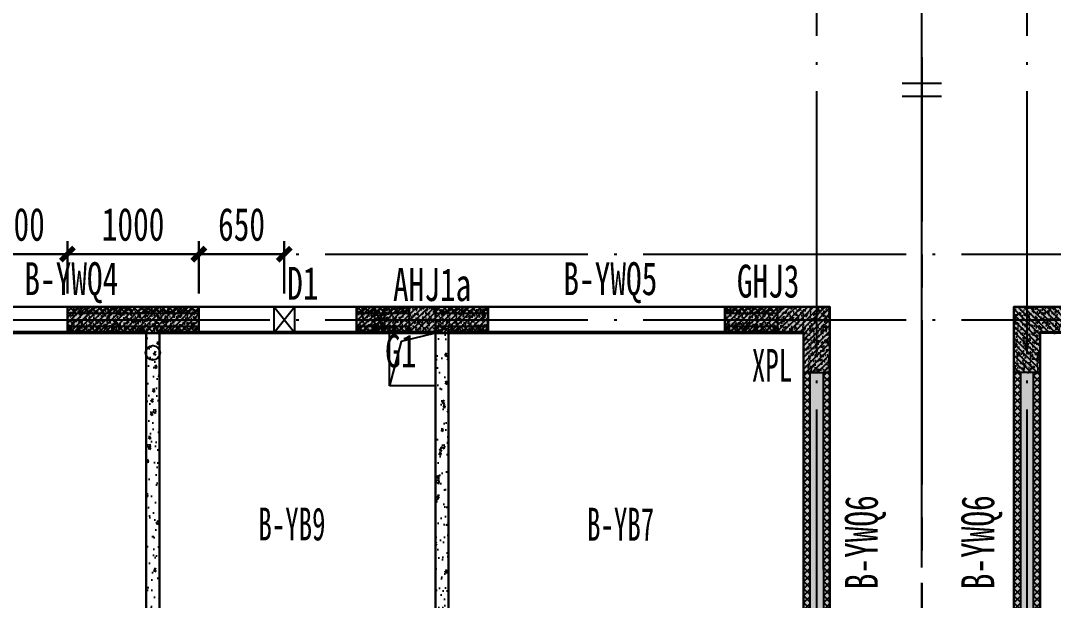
# Model space of a CAD drawing. Extents: x -3200781797 to -8106663, y 494714 to 1244925.
# Drawn here: x -8156656 to -8148801, y 775838 to 780245 of the extents above; entities that cross this region are included whole.
import ezdxf
from ezdxf.enums import TextEntityAlignment as Align
from ezdxf.xclip import XClip

# ---------------------------------------------------------------- set-up
doc = ezdxf.new("R2010")
doc.units = 0
doc.header["$LTSCALE"] = 1000
doc.header["$MEASUREMENT"] = 0
doc.header["$XCLIPFRAME"] = 0
for name, pattern in [('120-墙体$0$CENTER2', [1.125, 0.75, -0.125, 0.125, -0.125]), ('120-墙体$0$CONTINOUS', [0]), ('3#-轴线$0$DOTE', [2.4200000000000004, 2, -0.2, 0.02, -0.2]), ('3#4#5#$0$DASH', [0.35, 0.25, -0.1]), ('4#-标准层$0$CENTER', [2, 1.25, -0.25, 0.25, -0.25]), ('CENTER', [2, 1.25, -0.25, 0.25, -0.25]), ('DASH', [0.35, 0.25, -0.1])]:
    doc.linetypes.add(name, pattern=pattern)
doc.layers.get('Defpoints').update_dxf_attribs({"color": 30, "linetype": 'DASH'})
for name, color, linetype in [('120-墙体$0$DUCT-排烟中心线', 5, '120-墙体$0$CENTER2'), ('120-墙体$0$DUCT-排烟管', 2, 'Continuous'), ('120-墙体$0$DUCT-送风中心线', 5, '120-墙体$0$CENTER2'), ('120-墙体$0$DUCT-送风管', 4, 'Continuous'), ('120-墙体$0$S-SLAB-HOLE', 5, 'Continuous'), ('120-墙体$0$S-WALL', 40, 'Continuous'), ('120-墙体$0$S-WALL-BEAM', 120, 'Continuous'), ('120-墙体$0$S-WALL-COLU', 252, '120-墙体$0$CONTINOUS'), ('120-墙体$0$S-WALL-COLU-HATC', 16, 'Continuous'), ('120-墙体$0$S-WALL-HATC', 253, 'Continuous'), ('120-墙体$0$提结构条件', 7, 'Continuous'), ('120-墙体$0$暖-首层和标准层暖通套管_TZ$0$H-暖洞-剪力墙', 6, 'Continuous'), ('120-墙体$0$暖-首层和标准层暖通套管_TZ$0$H-暖洞-穿梁', 3, 'Continuous'), ('3#-轴线$0$A-ANNO-DOTE', 10, '3#-轴线$0$DOTE'), ('3#4#5#$0$PC-SLAB', 6, '3#4#5#$0$DASH'), ('3#4#5#$0$S-ANNO-TEXT', 7, 'Continuous'), ('3#4#5#$0$S-PC-FQ-NYQ', 4, 'Continuous'), ('3#4#5#$0$S-PC-FQ-WYQ', 4, 'Continuous'), ('3#4#5#$0$S-PC-SLAB', 6, 'Continuous'), ('3#4#5#$0$S-WALL-HATC', 253, 'Continuous'), ('3#4#5#$0$可计入现浇段', 60, 'Continuous'), ('4#-标准层$0$THIN', 7, 'Continuous'), ('DIM', 3, 'Continuous'), ('S-PC-FQ-WYQ', 4, 'Continuous'), ('S-WALL-BEAM-TEXT', 2, 'Continuous'), ('S-WALL-COLU-TEXT', 2, 'Continuous'), ('THIN', 7, 'Continuous')]:
    doc.layers.add(name, color=color, linetype=linetype)
doc.layers.add('设备条件', color=5, linetype='Continuous', lineweight=30)
doc.styles.add('3#4#5#$0$外部参照 1$0$宋体', font='', dxfattribs={"width": 0.8})
doc.styles.add('3#4#5#$0$宋体', font='', dxfattribs={"width": 0.8})
doc.styles.add('TSSD_Dimension', font='', dxfattribs={"width": 0.7})
doc.styles.add('楷体', font='', dxfattribs={"width": 0.6})
doc.styles.add('楷体GB312', font='', dxfattribs={"width": 0.8})
doc.styles.get('3#4#5#$0$外部参照 1$0$宋体').set_extended_font_data('SimSun')
doc.styles.get('3#4#5#$0$宋体').set_extended_font_data('SimSun')
doc.styles.get('TSSD_Dimension').set_extended_font_data('KaiTi_GB2312')
doc.styles.get('楷体').set_extended_font_data('KaiTi_GB2312')
doc.styles.get('楷体GB312').set_extended_font_data('楷体_GB2312')
doc.dimstyles.new('TSSD_100_100$0', dxfattribs={"dimtxt": 250, "dimasz": 100, "dimexe": 100, "dimexo": 0, "dimgap": 100, "dimtad": 1, "dimdec": 0, "dimzin": 0, "dimdsep": 46, "dimtxsty": 'TSSD_Dimension', "dimblk1": 'ARCHTICK', "dimblk2": 'ARCHTICK', "dimsah": 1, "dimcen": 0, "dimclrt": 7, "dimadec": 0, "dimazin": 0, "dimtfac": 1, "dimtdec": 0, "dimtix": 1, "dimtmove": 2, "dimatfit": 3, "dimldrblk": 'ARCHTICK', "dimfxl": 300, "dimfxlon": 1, "dimtvp": 0.7, "dimtolj": 1, "dimtzin": 0, "dimarcsym": 0})

# ---------------------------------------------------------------- blocks, each defined once
blk = doc.blocks.new('an-4')
at = {"layer": 'S-WALL-COLU-TEXT', "style": '楷体GB312', "width": 0.7}
for s, p in [('AHJ1a', (-8456377.775599932, 771441.3819915955)), ('GHJ3', (-8453762.330934612, 771467.8648830738))]:
    blk.add_text(s, height=250, dxfattribs=at).set_placement(p)
blk = doc.blocks.new('XPL-3#-F2')
at = {"layer": 'S-WALL-BEAM-TEXT', "style": '楷体', "width": 0.6}
blk.add_text('XPL', height=250, dxfattribs=at).set_placement((-8201093.684623407, 777499.0737432378, -6.788630474278521e-09))
blk = doc.blocks.new('_ArchTick')
at = {"color": 0, "linetype": 'ByBlock', "const_width": 0.4}
blk.add_lwpolyline([(-0.5, -0.5), (0.5, 0.5)], dxfattribs=at)
blk = doc.blocks.new('*D1258')
at = {"layer": 'Defpoints', "color": 0, "transparency": 16777216}
for p in [(-8379647.146519255, 700612.740579597), (-8379647.146519255, 700112.736404474), (-8378997.146519257, 700112.736404474)]:
    blk.add_point(p, dxfattribs=at)
at = {"layer": 'DIM', "color": 0, "lineweight": -2, "transparency": 16777216}
for p, q in [((-8379647.146519255, 700312.740579597), (-8379647.146519255, 700712.740579597)), ((-8378997.146519257, 700312.740579597), (-8378997.146519257, 700712.740579597)), ((-8378997.146519257, 700612.740579597), (-8379647.146519255, 700612.740579597))]:
    blk.add_line(p, q, dxfattribs=at)
at = {"layer": 'DIM', "color": 0, "lineweight": -2, "transparency": 16777216, "xscale": 100, "yscale": 100, "zscale": 100, "rotation": 180}
blk.add_blockref('_ArchTick', (-8379647.146519255, 700612.740579597), dxfattribs=at)
at = {"layer": 'DIM', "color": 0, "lineweight": -2, "transparency": 16777216, "xscale": 100, "yscale": 100, "zscale": 100}
blk.add_blockref('_ArchTick', (-8378997.146519257, 700612.740579597), dxfattribs=at)
at = {"layer": 'DIM', "color": 7, "transparency": 16777216, "insert": (-8379322.146519256, 700837.740579597), "char_height": 250, "attachment_point": 5, "style": 'TSSD_Dimension'}
blk.add_mtext('\\A1;650', dxfattribs=at)
blk = doc.blocks.new('*D1263')
at = {"layer": 'Defpoints', "color": 0, "transparency": 16777216}
for p in [(-8380647.146519256, 700612.740579597), (-8380647.146519256, 700112.740579597), (-8379647.146519255, 700112.736404474)]:
    blk.add_point(p, dxfattribs=at)
at = {"layer": 'DIM', "color": 0, "lineweight": -2, "transparency": 16777216}
for p, q in [((-8380647.146519256, 700312.740579597), (-8380647.146519256, 700712.740579597)), ((-8379647.146519255, 700312.740579597), (-8379647.146519255, 700712.740579597)), ((-8379647.146519255, 700612.740579597), (-8380647.146519256, 700612.740579597))]:
    blk.add_line(p, q, dxfattribs=at)
at = {"layer": 'DIM', "color": 0, "lineweight": -2, "transparency": 16777216, "xscale": 100, "yscale": 100, "zscale": 100, "rotation": 180}
blk.add_blockref('_ArchTick', (-8380647.146519256, 700612.740579597), dxfattribs=at)
at = {"layer": 'DIM', "color": 0, "lineweight": -2, "transparency": 16777216, "xscale": 100, "yscale": 100, "zscale": 100}
blk.add_blockref('_ArchTick', (-8379647.146519255, 700612.740579597), dxfattribs=at)
at = {"layer": 'DIM', "color": 7, "transparency": 16777216, "insert": (-8380147.146519255, 700837.740579597), "char_height": 250, "attachment_point": 5, "style": 'TSSD_Dimension'}
blk.add_mtext('\\A1;1000', dxfattribs=at)
blk = doc.blocks.new('*D1284')
at = {"layer": 'Defpoints', "color": 0, "transparency": 16777216}
for p in [(-8381347.153475679, 700612.740579597), (-8381347.153475679, 700112.740579597), (-8380647.146519256, 700112.740579597)]:
    blk.add_point(p, dxfattribs=at)
at = {"layer": 'DIM', "color": 0, "lineweight": -2, "transparency": 16777216}
for p, q in [((-8381347.153475679, 700312.740579597), (-8381347.153475679, 700712.740579597)), ((-8380647.146519256, 700312.740579597), (-8380647.146519256, 700712.740579597)), ((-8380647.146519256, 700612.740579597), (-8381347.153475679, 700612.740579597))]:
    blk.add_line(p, q, dxfattribs=at)
at = {"layer": 'DIM', "color": 0, "lineweight": -2, "transparency": 16777216, "xscale": 100, "yscale": 100, "zscale": 100, "rotation": 180}
blk.add_blockref('_ArchTick', (-8381347.153475679, 700612.740579597), dxfattribs=at)
at = {"layer": 'DIM', "color": 0, "lineweight": -2, "transparency": 16777216, "xscale": 100, "yscale": 100, "zscale": 100}
blk.add_blockref('_ArchTick', (-8380647.146519256, 700612.740579597), dxfattribs=at)
at = {"layer": 'DIM', "color": 7, "transparency": 16777216, "insert": (-8380997.149997467, 700837.740579597), "char_height": 250, "attachment_point": 5, "style": 'TSSD_Dimension'}
blk.add_mtext('\\A1;700', dxfattribs=at)
blk = doc.blocks.new('3#4#5#$0$B-YWQ6')
at = {"layer": '3#4#5#$0$S-PC-FQ-WYQ'}
h = blk.add_hatch(dxfattribs=at)
h.set_pattern_fill('ANSI37', color=256, scale=12, angle=90)
h.set_pattern_definition([(135, (-989707.8429496246, 842389.8077511969), (-26.94076836320746, -26.94076836320745), []), (225, (-989707.8429496246, 842389.8077511969), (26.94076836320745, -26.94076836320746), [])])
h.paths.add_polyline_path([(-127905.2501225748, 326688.3582546908), (-127855.2501228041, 326688.3616408699), (-127855.4329784815, 329388.3912538569), (-127905.4329784815, 329388.3912538569)])
h.paths.add_polyline_path([(-127855.2365838158, 326488.4462222033), (-127905.2365835865, 326488.4428360242), (-127905.2298080935, 326388.3965487699), (-127855.2298080935, 326388.3965487699)])
h = blk.add_hatch(dxfattribs=at)
h.set_pattern_fill('ANSI37', color=256, scale=12, angle=90)
h.set_pattern_definition([(135, (-989557.8429524016, 842389.8077512046), (-26.94076836320746, -26.94076836320745), []), (225, (-989557.8429524016, 842389.8077512046), (26.94076836320745, -26.94076836320746), [])])
h.paths.add_polyline_path([(-127755.2298108707, 326388.3965487774), (-127705.2298108707, 326388.3965487774), (-127705.4329812587, 329388.3912538645), (-127755.4329812587, 329388.3912538645)])
h = blk.add_hatch(dxfattribs=at)
h.set_pattern_fill('ANSI37', color=256, scale=12, angle=90)
h.set_pattern_definition([(135, (-989707.6041484298, 838589.8080073441), (-26.94076836320746, -26.94076836320745), []), (225, (-989707.6041484298, 838589.8080073441), (26.94076836320745, -26.94076836320746), [])])
h.paths.add_polyline_path([(-127905.4323774343, 325038.3215355956), (-127855.4323774343, 325038.3215355956), (-127855.1941772867, 325688.391510004), (-127905.1941772867, 325688.391510004)])
h = blk.add_hatch(dxfattribs=at)
h.set_pattern_fill('ANSI37', color=256, scale=12, angle=90)
h.set_pattern_definition([(135, (-989557.6041512068, 838589.8080073516), (-26.94076836320746, -26.94076836320745), []), (225, (-989557.6041512068, 838589.8080073516), (26.94076836320745, -26.94076836320746), [])])
h.paths.add_polyline_path([(-127755.4323802115, 325038.321535603), (-127705.4323802115, 325038.321535603), (-127705.1941800639, 325688.3915100115), (-127755.1941800639, 325688.3915100115)])
for p, q in [((-127906.0000690809, 326688.3582039018), (-127855.2501228041, 326688.3616408699)), ((-127905.2433562314, 326488.4428355655), (-127855.2365838158, 326488.4462222033))]:
    blk.add_line(p, q, dxfattribs=at)
blk.add_lwpolyline([(-127855.2501228041, 326688.3616408699), (-127855.4329784815, 329388.3912538569), (-127905.4329784815, 329388.3912538569), (-127905.2298080935, 326388.3965487699), (-127855.2298080935, 326388.3965487699), (-127855.2365838158, 326488.4462222033)], dxfattribs=at)
for points in [[(-127905.4329787674, 329388.3912538569), (-127705.4329784238, 329388.3912538569), (-127705.2298080358, 326388.3965487774), (-127905.2298083794, 326388.3965487774)], [(-127755.2298108707, 326388.3965487774), (-127705.2298108707, 326388.3965487774), (-127705.4329812587, 329388.3912538645), (-127755.4329812587, 329388.3912538645)], [(-127905.4327508085, 326388.396631066), (-127705.1947088777, 326388.396631066), (-127705.1947088777, 325688.3965545463), (-127905.4327508085, 325688.3965545463)], [(-127905.4323774343, 325038.3215355956), (-127855.4323774343, 325038.3215355956), (-127855.1941772867, 325688.391510004), (-127905.1941772867, 325688.391510004)], [(-127905.1941775726, 325688.391510004), (-127705.194177229, 325688.391510004), (-127705.4323773766, 325038.321535603), (-127905.4323777203, 325038.321535603)], [(-127755.4323802115, 325038.321535603), (-127705.4323802115, 325038.321535603), (-127705.1941800639, 325688.3915100115), (-127755.1941800639, 325688.3915100115)]]:
    blk.add_lwpolyline(points, close=True, dxfattribs=at)
blk = doc.blocks.new('3#4#5#$0$B-YWQ4')
at = {"layer": '3#4#5#$0$S-PC-FQ-WYQ'}
h = blk.add_hatch(dxfattribs=at)
h.set_pattern_fill('ANSI37', color=256, scale=12, angle=180)
h.set_pattern_definition([(225, (-649357.1647649896, -531964.0176367247), (26.94076836320745, -26.94076836320746), []), (315, (-649357.1647649896, -531964.0176367247), (26.94076836320746, 26.94076836320745), [])])
h.paths.add_polyline_path([(-135005.7535022022, 329838.3923358618), (-135005.7535022022, 329888.3923358618), (-135605.8114983481, 329888.3923344182), (-135605.8114983481, 329838.3923344182)])
h = blk.add_hatch(dxfattribs=at)
h.set_pattern_fill('ANSI37', color=256, scale=12, angle=180)
h.set_pattern_definition([(225, (-646857.1719511063, -531964.0159764017), (26.94076836320745, -26.94076836320746), []), (315, (-646857.1719511063, -531964.0159764017), (26.94076836320746, 26.94076836320745), [])])
h.paths.add_polyline_path([(-132505.7606883189, 329838.3939961847), (-132505.7606883189, 329888.3939961847), (-133505.7533912854, 329888.3939947409), (-133505.7533912854, 329838.3939947409)])
h = blk.add_hatch(dxfattribs=at)
h.set_pattern_fill('ANSI37', color=256, scale=12, angle=180)
h.set_pattern_definition([(225, (-644507.2744158087, -531964.0158401527), (26.94076836320745, -26.94076836320746), []), (315, (-644507.2744158087, -531964.0158401527), (26.94076836320746, 26.94076836320745), [])])
h.paths.add_polyline_path([(-130905.85359322, 329838.3940913012), (-130905.85359322, 329888.3940913012), (-131305.7606210243, 329888.39413099), (-131305.7606210243, 329838.39413099)])
h = blk.add_hatch(dxfattribs=at)
h.set_pattern_fill('ANSI37', color=256, scale=12, angle=180)
h.set_pattern_definition([(225, (-649357.1647649822, -532114.0176339478), (26.94076836320745, -26.94076836320746), []), (315, (-649357.1647649822, -532114.0176339478), (26.94076836320746, 26.94076836320745), [])])
h.paths.add_polyline_path([(-135005.7535021948, 329688.392338639), (-135005.7535021948, 329738.392338639), (-135605.8114983407, 329738.3923371954), (-135605.8114983407, 329688.3923371954)])
h = blk.add_hatch(dxfattribs=at)
h.set_pattern_fill('ANSI37', color=256, scale=12, angle=180)
h.set_pattern_definition([(225, (-646857.1719510988, -532114.0159736248), (26.94076836320745, -26.94076836320746), []), (315, (-646857.1719510988, -532114.0159736248), (26.94076836320746, 26.94076836320745), [])])
h.paths.add_polyline_path([(-132505.7606883114, 329688.393998962), (-132505.7606883114, 329738.393998962), (-133505.753391278, 329738.3939975181), (-133505.753391278, 329688.3939975181)])
h = blk.add_hatch(dxfattribs=at)
h.set_pattern_fill('ANSI37', color=256, scale=12, angle=180)
h.set_pattern_definition([(225, (-644507.2744158013, -532114.0158373758), (26.94076836320745, -26.94076836320746), []), (315, (-644507.2744158013, -532114.0158373758), (26.94076836320746, 26.94076836320745), [])])
h.paths.add_polyline_path([(-130905.8535932126, 329688.3940940784), (-130905.8535932126, 329738.3940940784), (-131305.7606210168, 329738.3941337672), (-131305.7606210168, 329688.3941337672)])
for points in [[(-135005.7535022022, 329838.3923358618), (-135005.7535022022, 329888.3923358618), (-135605.8114983481, 329888.3923344182), (-135605.8114983481, 329838.3923344182)], [(-135605.8114983407, 329688.3923369095), (-135605.8114983407, 329888.3923372531), (-135005.7535022022, 329888.3923386968), (-135005.7535022022, 329688.3923383531)], [(-135005.7535022022, 329888.3939642662), (-133505.7535643657, 329888.3939642662), (-133505.7535643657, 329688.3907127837), (-135005.7535022022, 329688.3907127837)], [(-132505.7606883189, 329838.3939961847), (-132505.7606883189, 329888.3939961847), (-133505.7533912854, 329888.3939947409), (-133505.7533912854, 329838.3939947409)], [(-133505.753391278, 329688.3939972322), (-133505.753391278, 329888.3939975759), (-132505.7606883189, 329888.3939990197), (-132505.7606883189, 329688.393998676)], [(-132505.7606210168, 329888.3913345101), (-131305.7607940738, 329888.393963755), (-131305.7607940738, 329688.3939516462), (-132505.7606210168, 329688.3913224013)], [(-130905.85359322, 329838.3940913012), (-130905.85359322, 329888.3940913012), (-131305.7606210243, 329888.39413099), (-131305.7606210243, 329838.39413099)], [(-131305.7606210168, 329688.3941334813), (-131305.7606210168, 329888.3941338249), (-130905.85359322, 329888.3940941361), (-130905.85359322, 329688.3940937925)], [(-135005.7535021948, 329688.392338639), (-135005.7535021948, 329738.392338639), (-135605.8114983407, 329738.3923371954), (-135605.8114983407, 329688.3923371954)], [(-132505.7606883114, 329688.393998962), (-132505.7606883114, 329738.393998962), (-133505.753391278, 329738.3939975181), (-133505.753391278, 329688.3939975181)], [(-130905.8535932126, 329688.3940940784), (-130905.8535932126, 329738.3940940784), (-131305.7606210168, 329738.3941337672), (-131305.7606210168, 329688.3941337672)]]:
    blk.add_lwpolyline(points, close=True, dxfattribs=at)
blk = doc.blocks.new('3#4#5#$0$B-YWQ5')
at = {"layer": '3#4#5#$0$S-PC-FQ-WYQ'}
h = blk.add_hatch(dxfattribs=at)
h.set_pattern_fill('ANSI37', color=256, scale=12, angle=180)
h.set_pattern_definition([(225, (-643907.2629399924, -531964.0158401539), (26.94076836320745, -26.94076836320746), []), (315, (-643907.2629399924, -531964.0158401539), (26.94076836320746, 26.94076836320745), [])])
h.paths.add_polyline_path([(-130305.8471740074, 329838.3940912999), (-130305.8471740074, 329888.3940912999), (-130705.8464426524, 329888.3941309887), (-130705.8464426524, 329838.3941309887)])
h = blk.add_hatch(dxfattribs=at)
h.set_pattern_fill('ANSI37', color=256, scale=12, angle=180)
h.set_pattern_definition([(225, (-641707.1720622028, -531964.0183892853), (26.94076836320745, -26.94076836320746), []), (315, (-641707.1720622028, -531964.0183892853), (26.94076836320746, 26.94076836320745), [])])
h.paths.add_polyline_path([(-128105.7512396141, 329838.3915421685), (-128105.7512396141, 329888.3915421685), (-128505.7555648629, 329888.3915818573), (-128505.7555648629, 329838.3915818573)])
h = blk.add_hatch(dxfattribs=at)
h.set_pattern_fill('ANSI37', color=256, scale=12, angle=180)
h.set_pattern_definition([(225, (-643907.2629399849, -532114.0158373772), (26.94076836320745, -26.94076836320746), []), (315, (-643907.2629399849, -532114.0158373772), (26.94076836320746, 26.94076836320745), [])])
h.paths.add_polyline_path([(-130305.847174, 329688.3940940771), (-130305.847174, 329738.3940940771), (-130705.846442645, 329738.3941337659), (-130705.846442645, 329688.3941337659)])
h = blk.add_hatch(dxfattribs=at)
h.set_pattern_fill('ANSI37', color=256, scale=12, angle=180)
h.set_pattern_definition([(225, (-641707.1720621954, -532114.0183865086), (26.94076836320745, -26.94076836320746), []), (315, (-641707.1720621954, -532114.0183865086), (26.94076836320746, 26.94076836320745), [])])
h.paths.add_polyline_path([(-128105.7512396066, 329688.3915449457), (-128105.7512396066, 329738.3915449457), (-128505.7555648554, 329738.3915846345), (-128505.7555648554, 329688.3915846345)])
for points in [[(-130305.8471740074, 329838.3940912999), (-130305.8471740074, 329888.3940912999), (-130705.8464426524, 329888.3941309887), (-130705.8464426524, 329838.3941309887)], [(-130705.846442645, 329688.39413348), (-130705.846442645, 329888.3941338236), (-130305.8471740074, 329888.3940941349), (-130305.8471740074, 329688.3940937912)], [(-130305.7606210168, 329888.394011256), (-128505.7556326548, 329888.394011256), (-128505.7556326548, 329688.3915059621), (-130305.7606210168, 329688.3915059621)], [(-128105.7512396141, 329838.3915421685), (-128105.7512396141, 329888.3915421685), (-128505.7555648629, 329888.3915818573), (-128505.7555648629, 329838.3915818573)], [(-128505.7555648554, 329688.3915843486), (-128505.7555648554, 329888.3915846922), (-128105.7512396141, 329888.3915450035), (-128105.7512396141, 329688.3915446598)], [(-130305.847174, 329688.3940940771), (-130305.847174, 329738.3940940771), (-130705.846442645, 329738.3941337659), (-130705.846442645, 329688.3941337659)], [(-128105.7512396066, 329688.3915449457), (-128105.7512396066, 329738.3915449457), (-128505.7555648554, 329738.3915846345), (-128505.7555648554, 329688.3915846345)]]:
    blk.add_lwpolyline(points, close=True, dxfattribs=at)
blk = doc.blocks.new('3#4#5#$0$A$C53EF3948')
at = {"layer": '3#4#5#$0$可计入现浇段'}
blk.add_lwpolyline([(17300.15355863702, 0.01291982852853835), (17300.15355912596, 0.01291185733862221), (17300.15355912596, 0.01194122270680964), (17100.15355912829, 0.01194122270680964), (17100.15355912503, 0.01282137655653059), (17100.15355912503, 0.01282137655653059), (17100.15350589948, -199.9872850754764), (17300.15355863655, -199.9870961427223), (17300.15355863702, 0.01291982852853835)], dxfattribs=at)
at = {"layer": '3#4#5#$0$S-PC-FQ-WYQ'}
for name, p in [('3#4#5#$0$B-YWQ4', (148006.0000690809, -329888.3812170064)), ('3#4#5#$0$B-YWQ5', (148006.0000690809, -329888.3812170064)), ('3#4#5#$0$B-YWQ6', (148005.4568359147, -329888.5341169708))]:
    blk.add_blockref(name, p, dxfattribs=at)
at = {"layer": '3#4#5#$0$S-PC-FQ-WYQ', "xscale": -1}
blk.add_blockref('3#4#5#$0$B-YWQ6', (-106005.9361222222, -329888.5341169708), dxfattribs=at)
at = {"layer": '3#4#5#$0$S-PC-FQ-NYQ', "style": '3#4#5#$0$宋体', "width": 0.7}
for s, p in [('B-YWQ4', (14173.06938767084, 213.577428366174)), ('B-YWQ5', (18273.07188185188, 213.576937323669))]:
    blk.add_text(s, height=250, dxfattribs=at).set_placement(p, align=Align.MIDDLE_LEFT)
for p in [(20539.47349658495, -2147.903361034812), (21424.85168638133, -2147.903361034812)]:
    blk.add_text('B-YWQ6', height=250, rotation=90, dxfattribs=at).set_placement(p, align=Align.MIDDLE_LEFT)
blk = doc.blocks.new('3#4#5#$0$ban3')
at = {"layer": '3#4#5#$0$S-WALL-HATC', "ltscale": 100}
h = blk.add_hatch(dxfattribs=at)
h.set_pattern_fill('AR-CONC', color=256, scale=25, angle=-270.0000000000001, style=0)
h.set_pattern_definition([(139.9999999999999, (0, 0), (15.6880337456489, 179.3150456501884), [18.75, -206.25]), (84.99999999999994, (0, 0), (-188.048033425003, -34.68783340324987), [15, -165]), (190.4513999999999, (1.307335000019521, 14.94292000000132), (-172.3598855152383, 144.6273454285055), [15.9350475, -175.2855279999999]), (136.1841999999999, (-50, 0), (41.37975358225471, 266.8102621564111), [28.125, -309.375]), (186.6356, (-46.55167324998183, 22.23418625001796), (-243.5294677251103, 233.665676387176), [23.902572, -262.92825]), (81.18419999999995, (-50, 0), (-243.529650231331, 233.665486283407), [22.5, -247.5]), (111, (-37.5, 25), (100.6547226663348, 149.2267630296154), [18.75, -206.25]), (55.99999999999998, (-37.5, 25), (-181.2875112617132, 60.82883298039556), [15, -165]), (161.4514, (-29.11209850001615, 37.4355582499993), (-80.63262417748795, 210.0556571453725), [15.9350475, -175.285528]), (127.5, (0, 0), (-83.22346345782788, 3.039963829322726), [0, -162.9999999999999, 0, -167.4999999999999, 0, -165.6249999999999]), (97.49999999999993, (0, 0), (-98.60292797059002, 65.76738436053722), [0, -95.5, 0, -159.25, 0, -63.125]), (57.49999999999993, (0, -55.75), (5.638717933595033, 133.4556090431022), [0, -62.5, 0, -195, 0, -258.75]), (47.49999999999995, (0, -80.75), (-25.02624558307933, 145.7965423355966), [0, -81.25, 0, -129.5, 0, -183.75])])
h.paths.add_polyline_path([(-216732.0009944952, 412974.9999670067), (-216832.0009944952, 412974.9999670067), (-216832.0009944952, 409974.9999670067), (-216732.0009944952, 409974.9999670067)])
h.paths.add_polyline_path([(-214532.000995802, 412974.9999670067), (-214632.000995802, 412974.9999670067), (-214632.000995802, 409974.9999670067), (-214532.000995802, 409974.9999670067)])
at = {"layer": '3#4#5#$0$S-PC-SLAB'}
for points in [[(-216832.0009944952, 409964.9999670067), (-216832.0009944952, 412984.9999670067), (-219532.0009944952, 412984.9999670067), (-219532.0009944952, 409964.9999670067)], [(-214632.000995802, 409964.9999670067), (-214632.000995802, 412984.9999670067), (-216732.0009944952, 412984.9999670067), (-216732.0009944952, 409964.9999670067)], [(-211832.000995802, 409964.9999670067), (-211832.000995802, 412984.9999670067), (-214532.000995802, 412984.9999670067), (-214532.000995802, 409964.9999670067)]]:
    blk.add_lwpolyline(points, close=True, dxfattribs=at)
at = {"layer": '3#4#5#$0$S-WALL-HATC', "ltscale": 100}
for points in [[(-216732.0009944952, 409974.9999670067), (-216732.0009944952, 412974.9999670067), (-216832.0009944952, 412974.9999670067), (-216832.0009944952, 409974.9999670067)], [(-214532.000995802, 409974.9999670067), (-214532.000995802, 412974.9999670067), (-214632.000995802, 412974.9999670067), (-214632.000995802, 409974.9999670067)]]:
    blk.add_lwpolyline(points, close=True, dxfattribs=at)
blk = doc.blocks.new('3#4#5#$0$5#')
at = {"layer": '3#4#5#$0$S-ANNO-TEXT'}
blk.add_blockref('3#4#5#$0$ban3', (378828.7940562447, -247400.000215945), dxfattribs=at)
at = {"layer": '3#4#5#$0$S-ANNO-TEXT', "xscale": -1}
blk.add_blockref('3#4#5#$0$ban3', (-43034.90157780028, -247400.4721099574), dxfattribs=at)
at = {"layer": '3#4#5#$0$PC-SLAB', "linetype": 'ByBlock', "style": '3#4#5#$0$外部参照 1$0$宋体', "width": 0.6}
for s, p in [('B-YB9', (163105.0685077154, 164121.7530527497)), ('B-YB7', (165605.0685491044, 164121.7530527497))]:
    blk.add_text(s, height=250, dxfattribs=at).set_placement(p, align=Align.MIDDLE)
blk = doc.blocks.new('120-墙体$0$retert')
at = {"layer": '120-墙体$0$暖-首层和标准层暖通套管_TZ$0$H-暖洞-剪力墙'}
for p, q in [((55012.64504557895, 61028.66467393409), (54812.65341164428, 61187.66467393409)), ((54812.65341164428, 61028.66467393409), (55012.64504557895, 61187.66467393409))]:
    blk.add_line(p, q, dxfattribs=at)
blk.add_lwpolyline([(55012.64504557895, 61028.66467393409), (55012.64504557895, 61187.66467393409), (54812.65341164428, 61187.66467393409), (54812.65341164428, 61028.66467393409)], close=True, dxfattribs=at)
blk = doc.blocks.new('120-墙体$0$ewrewr')
at = {"layer": '120-墙体$0$暖-首层和标准层暖通套管_TZ$0$H-暖洞-穿梁', "color": 2}
for p, q in [((54897.97373564044, 62306.12384276799), (54817.97373564044, 62106.1238428404)), ((54897.97373564044, 62106.1238428404), (54817.97373564044, 62306.12384276799))]:
    blk.add_line(p, q, dxfattribs=at)
blk.add_lwpolyline([(54897.97373564044, 62306.12384276799), (54817.97373564044, 62306.12384276799), (54817.97373564044, 62106.1238428404), (54897.97373564044, 62106.1238428404)], close=True, dxfattribs=at)
blk = doc.blocks.new('120-墙体$0$tretyyt')
at = {"layer": '120-墙体$0$暖-首层和标准层暖通套管_TZ$0$H-暖洞-穿梁', "color": 5}
for p, q in [((52497.95184686818, 59304.6456090584), (52297.95184694059, 59384.6456090584)), ((52297.95184694059, 59304.6456090584), (52497.95184686818, 59384.6456090584))]:
    blk.add_line(p, q, dxfattribs=at)
blk.add_lwpolyline([(52497.95184686818, 59304.6456090584), (52497.95184686818, 59384.6456090584), (52297.95184694059, 59384.6456090584), (52297.95184694059, 59304.6456090584)], close=True, dxfattribs=at)
blk = doc.blocks.new('120-墙体$0$rtret')
at = {"layer": '120-墙体$0$暖-首层和标准层暖通套管_TZ$0$H-暖洞-穿梁', "color": 3}
for p, q in [((53777.45084473341, 61921.49800726742), (53618.45084473352, 61721.49800733983)), ((53777.45084473341, 61721.49800733983), (53618.45084473352, 61921.49800726742))]:
    blk.add_line(p, q, dxfattribs=at)
blk.add_lwpolyline([(53777.45084473341, 61921.49800726742), (53618.45084473352, 61921.49800726742), (53618.45084473352, 61721.49800733983), (53777.45084473341, 61721.49800733983)], close=True, dxfattribs=at)
blk = doc.blocks.new('120-墙体$0$A$Ca94620f4')
at = {"layer": '120-墙体$0$DUCT-排烟中心线'}
for p, q in [((-6299.829196583538, -2950.68961579488), (-6299.829196583552, -3249.311543054311)), ((-4600.000150017615, -2950.689384998579), (-4600.000150017615, -3249.311312258011)), ((-4400.000300035201, -2950.689154202279), (-4400.00030003523, -3249.31108146171)), ((-547.6834203733888, -2950.689154202279), (-547.6834203733742, -3249.31108146171)), ((-2257.938552053805, -4100.000693814996), (-2556.560479313237, -4100.000693814989)), ((-2257.938321257505, -4300.000543797403), (-2556.560248516937, -4300.000543797396))]:
    blk.add_line(p, q, dxfattribs=at)
at = {"layer": '120-墙体$0$DUCT-排烟管'}
for p, q in [((-6332.329196583538, -2950.68961579488), (-6332.329196583552, -3249.311543054311)), ((-6267.329196583538, -2950.68961579488), (-6332.329196583538, -2950.68961579488)), ((-6267.329196583552, -3249.311543054311), (-6267.329196583538, -2950.68961579488)), ((-4632.500150017615, -2950.689384998579), (-4632.500150017615, -3249.311312258011)), ((-4567.500150017615, -2950.689384998579), (-4632.500150017615, -2950.689384998579)), ((-4567.500150017615, -3249.311312258011), (-4567.500150017615, -2950.689384998579)), ((-4432.500300035201, -2950.689154202279), (-4432.50030003523, -3249.31108146171)), ((-4367.500300035201, -2950.689154202279), (-4432.500300035201, -2950.689154202279)), ((-4367.50030003523, -3249.31108146171), (-4367.500300035201, -2950.689154202279)), ((-580.1834203733888, -2950.689154202279), (-580.1834203733742, -3249.31108146171)), ((-515.1834203733888, -2950.689154202279), (-580.1834203733888, -2950.689154202279)), ((-515.1834203733742, -3249.31108146171), (-515.1834203733888, -2950.689154202279)), ((-6332.329196583552, -3249.311543054311), (-6267.329196583552, -3249.311543054311)), ((-4632.500150017615, -3249.311312258011), (-4567.500150017615, -3249.311312258011)), ((-4432.50030003523, -3249.31108146171), (-4367.50030003523, -3249.31108146171)), ((-580.1834203733742, -3249.31108146171), (-515.1834203733742, -3249.31108146171)), ((-2257.938552053805, -4067.500693814996), (-2556.560479313237, -4067.500693814989)), ((-2556.560479313237, -4067.500693814989), (-2556.560479313237, -4132.500693814989)), ((-2257.938552053805, -4132.500693814996), (-2257.938552053805, -4067.500693814996)), ((-2556.560479313237, -4132.500693814989), (-2257.938552053805, -4132.500693814996)), ((-2257.938321257505, -4267.500543797403), (-2556.560248516937, -4267.500543797396)), ((-2556.560248516937, -4267.500543797396), (-2556.560248516937, -4332.500543797396)), ((-2257.938321257505, -4332.500543797403), (-2257.938321257505, -4267.500543797403)), ((-2556.560248516937, -4332.500543797396), (-2257.938321257505, -4332.500543797403))]:
    blk.add_line(p, q, dxfattribs=at)
at = {"layer": '120-墙体$0$DUCT-送风中心线'}
for p, q in [((-6549.829196583538, -2963.748486237739), (-6549.829196583538, -3230.976503901729)), ((-947.6834203733888, -2963.74848623795), (-947.6834203733888, -3230.97650390194)), ((-747.6834203733888, -2963.74848623795), (-747.6834203733888, -3230.97650390194))]:
    blk.add_line(p, q, dxfattribs=at)
at = {"layer": '120-墙体$0$DUCT-送风管'}
for p, q in [((-6589.829196583538, -2963.748486237739), (-6589.829196583538, -3230.976503901729)), ((-6509.829196583538, -2963.748486237739), (-6589.829196583538, -2963.748486237739)), ((-6509.829196583538, -3230.976503901729), (-6509.829196583538, -2963.748486237739)), ((-787.6834203733888, -2963.74848623795), (-787.6834203733888, -3230.97650390194)), ((-707.6834203733888, -2963.74848623795), (-787.6834203733888, -2963.74848623795)), ((-707.6834203733888, -3230.97650390194), (-707.6834203733888, -2963.74848623795)), ((-6589.829196583538, -3230.976503901729), (-6509.829196583538, -3230.976503901729)), ((-787.6834203733888, -3230.97650390194), (-707.6834203733888, -3230.97650390194))]:
    blk.add_line(p, q, dxfattribs=at)
at = {"layer": '120-墙体$0$提结构条件', "color": 3}
for p, q in [((-987.6834203733888, -3230.97650390194), (-987.6834203733888, -2963.74848623795)), ((-987.6834203733888, -2963.74848623795), (-907.6834203733888, -2963.74848623795)), ((-907.6834203733888, -2963.74848623795), (-907.6834203733888, -3230.97650390194)), ((-907.6834203733888, -3230.97650390194), (-987.6834203733888, -3230.97650390194))]:
    blk.add_line(p, q, dxfattribs=at)
at = {"layer": '120-墙体$0$暖-首层和标准层暖通套管_TZ$0$H-暖洞-穿梁', "color": 6}
for p, q in [((-3823.780598112178, -3000.0003486645), (-3473.780598112178, -3200.00034859209)), ((-3823.780598112178, -3200.00034859209), (-3473.780598112178, -3000.0003486645))]:
    blk.add_line(p, q, dxfattribs=at)
blk.add_lwpolyline([(-3823.780598112178, -3000.0003486645), (-3473.780598112178, -3000.0003486645), (-3473.780598112178, -3200.00034859209), (-3823.780598112178, -3200.00034859209)], close=True, dxfattribs=at)
at = {"layer": '120-墙体$0$提结构条件', "rotation": 90}
for name, p in [('120-墙体$0$tretyyt', (51869.64560905844, -52297.95078706497)), ('120-墙体$0$retert', (57308.16467393417, -54812.6534037345))]:
    blk.add_blockref(name, p, dxfattribs=at)
at = {"layer": '120-墙体$0$提结构条件', "xscale": -1}
blk.add_blockref('120-墙体$0$rtret', (47547.95084473345, -61721.5067575188), dxfattribs=at)
at = {"layer": '120-墙体$0$提结构条件'}
blk.add_blockref('120-墙体$0$ewrewr', (-57933.00008165452, -62106.12384276799), dxfattribs=at)
blk = doc.blocks.new('120-墙体$0$A$C8f34f6bc')
at = {"layer": '120-墙体$0$S-SLAB-HOLE'}
for p, q in [((-3150, -400), (-3150, 0)), ((-2799.999627587881, -399.9999999999994), (-2799.999627587881, 5.684341886080801e-13)), ((-2799.999627587881, -399.9999999999994), (-3150, -400))]:
    blk.add_line(p, q, dxfattribs=at)
for points in [[(-2800, 0), (-3061.604401697608, -64.26967435973347), (-3150, -400)], [(0, -5000), (-248.2317736557453, -4896.88676487864), (-350.0000000000002, -4650)]]:
    blk.add_lwpolyline(points, dxfattribs=at)
blk.add_lwpolyline([(-350.0000000000002, -5000), (-350.0000000000002, -4650), (-7.105427357601002e-14, -4650), (0, -5000)], close=True, dxfattribs=at)
for centre, radius in [((-4949.999999971129, -149.9999999994761), 55), ((-230, -4580), 50)]:
    blk.add_circle(centre, radius, dxfattribs=at)
blk = doc.blocks.new('120-墙体')
at = {"layer": '120-墙体$0$S-WALL-COLU-HATC'}
h = blk.add_hatch(dxfattribs=at)
h.set_pattern_fill('AR-CONC', color=256, scale=10)
h.set_pattern_definition([(49.99999999999999, (-3104.749716112681, -241007.8141536725), (71.72601826007535, -6.275213498259511), [7.5, -82.5]), (355, (-3104.749716112681, -241007.8141536725), (-13.8751333613, 75.21921337000119), [6, -66]), (100.4514, (-3098.772548112669, -241008.3370876726), (57.85093817140216, 68.94395420609536), [6.374018999999977, -70.11421119999962]), (46.18420000000002, (-3104.749716112681, -240987.8141536725), (106.7241048625644, -16.55190143290181), [11.24999999999991, -123.7499999999993]), (96.6356, (-3095.856041612686, -240989.1934843725), (93.46627055487033, 97.41178709004417), [9.561028799999999, -105.1713]), (351.1842, (-3104.749716112681, -240987.8141536725), (93.46619451336272, 97.41186009253246), [9, -99]), (21, (-3094.749716112681, -240992.8141536725), (59.69070521184616, -40.26188906653388), [7.5, -82.5]), (326.0000000000001, (-3094.749716112681, -240992.8141536725), (24.33153319215817, 72.5150045046853), [6, -66]), (71.4514, (-3089.775492812681, -240996.1693142726), (84.02226285814899, 32.25304967099524), [6.374019000000001, -70.1142112]), (37.50000000000001, (-3104.749716112681, -241007.8141536725), (1.215985531729067, 33.28938538313115), [0, -65.19999999999999, 0, -67, 0, -66.25]), (7.499999999999999, (-3104.749716112681, -241007.8141536725), (26.30695374421486, 39.44117118823603), [0, -38.2, 0, -63.7, 0, -25.25]), (327.5, (-3127.04971611267, -241007.8141536725), (53.3822436172409, -2.255487173437976), [0, -25, 0, -78, 0, -103.5]), (317.5, (-3137.04971611267, -241007.8141536725), (58.31861693423862, 10.01049823323177), [0, -32.5, 0, -51.8, 0, -73.5])])
h.paths.add_polyline_path([(-5700.000000000015, -99.9989006270198), (-5700, 100.0010993729811), (-4700, 99.99999999999955), (-4700.000000000007, -100)])
h = blk.add_hatch(dxfattribs=at)
h.set_pattern_fill('ANSI31', color=256, scale=250, style=0)
h.set_pattern_definition([(45, (-3104.749716112681, -241007.8141536725), (-22.09708691207961, 22.09708691207961), [])])
h.paths.add_polyline_path([(-5700, 100.0010993729811), (-5700.000000000015, -99.9989006270198), (-4700.000000000007, -100), (-4700, 99.99999999999955)])
h = blk.add_hatch(dxfattribs=at)
h.set_pattern_fill('AR-CONC', color=256, scale=10)
h.set_pattern_definition([(49.99999999999999, (6590.728255052818, -241007.8152530455), (71.72601826007535, -6.275213498259511), [7.5, -82.5]), (355, (6590.728255052818, -241007.8152530455), (-13.8751333613, 75.21921337000119), [6, -66]), (100.4514, (6596.70542305283, -241008.3381870455), (57.85093817140216, 68.94395420609536), [6.374018999999978, -70.11421119999964]), (46.18420000000002, (6590.728255052818, -240987.8152530455), (106.7241048625644, -16.55190143290181), [11.24999999999991, -123.7499999999993]), (96.6356, (6599.621929552814, -240989.1945837455), (93.46627055487033, 97.41178709004417), [9.561028799999999, -105.1713]), (351.1842, (6590.728255052818, -240987.8152530455), (93.46619451336272, 97.41186009253246), [9, -99]), (21, (6600.728255052818, -240992.8152530455), (59.69070521184616, -40.26188906653388), [7.5, -82.5]), (326.0000000000001, (6600.728255052818, -240992.8152530455), (24.33153319215817, 72.5150045046853), [6, -66]), (71.4514, (6605.702478352818, -240996.1704136455), (84.02226285814899, 32.25304967099524), [6.374019000000001, -70.1142112]), (37.50000000000001, (6590.728255052818, -241007.8152530455), (1.215985531729067, 33.28938538313115), [0, -65.19999999999999, 0, -67, 0, -66.25]), (7.499999999999999, (6590.728255052818, -241007.8152530455), (26.30695374421486, 39.44117118823603), [0, -38.2, 0, -63.7, 0, -25.25]), (327.5, (6568.42825505283, -241007.8152530455), (53.3822436172409, -2.255487173437976), [0, -25, 0, -78, 0, -103.5]), (317.5, (6558.42825505283, -241007.8152530455), (58.31861693423862, 10.01049823323177), [0, -32.5, 0, -51.8, 0, -73.5])])
h.paths.add_polyline_path([(-2500.000000000015, -100.0000000000009), (-2500.000000000015, 100), (-3500, 99.99890062701843), (-3500, -100.001099372982)])
h = blk.add_hatch(dxfattribs=at)
h.set_pattern_fill('ANSI31', color=256, scale=250, style=0)
h.set_pattern_definition([(45, (6590.728255052818, -241007.8152530455), (-22.09708691207961, 22.09708691207961), [])])
h.paths.add_polyline_path([(-2500.000000000015, -100.0000000000009), (-2500.000000000015, 100), (-3500, 99.99890062701843), (-3500, -100.001099372982)])
h = blk.add_hatch(dxfattribs=at)
h.set_pattern_fill('AR-CONC', color=256, scale=10)
h.set_pattern_definition([(49.99999999999999, (-6158.424993832654, -240595.612466133), (71.72601826007535, -6.275213498259511), [7.5, -82.5]), (355, (-6158.424993832654, -240595.612466133), (-13.8751333613, 75.21921337000119), [6, -66]), (100.4514, (-6152.447825832642, -240596.135400133), (57.85093817140216, 68.94395420609536), [6.374018999999979, -70.11421119999966]), (46.18420000000002, (-6158.424993832654, -240575.612466133), (106.7241048625644, -16.55190143290181), [11.24999999999992, -123.7499999999993]), (96.6356, (-6149.531319332658, -240576.991796833), (93.46627055487033, 97.41178709004417), [9.561028799999999, -105.1713]), (351.1842, (-6158.424993832654, -240575.612466133), (93.46619451336272, 97.41186009253246), [9, -99]), (21, (-6148.424993832654, -240580.612466133), (59.69070521184616, -40.26188906653388), [7.5, -82.5]), (326.0000000000001, (-6148.424993832654, -240580.612466133), (24.33153319215817, 72.5150045046853), [6, -66]), (71.4514, (-6143.450770532654, -240583.967626733), (84.02226285814899, 32.25304967099524), [6.374019000000001, -70.1142112]), (37.50000000000001, (-6158.424993832654, -240595.612466133), (1.215985531729067, 33.28938538313115), [0, -65.19999999999999, 0, -67, 0, -66.25]), (7.499999999999999, (-6158.424993832654, -240595.612466133), (26.30695374421486, 39.44117118823603), [0, -38.2, 0, -63.7, 0, -25.25]), (327.5, (-6180.724993832642, -240595.612466133), (53.3822436172409, -2.255487173437976), [0, -25, 0, -78, 0, -103.5]), (317.5, (-6190.724993832642, -240595.612466133), (58.31861693423862, 10.01049823323177), [0, -32.5, 0, -51.8, 0, -73.5])])
h.paths.add_polyline_path([(-100, -100), (-99.98422405263409, -399.9996359648651), (100.0157759473659, -399.9996359648651), (100, 99.99999999999955), (-700, 99.99999946041498), (-700.0000000000146, -100.0000005393531)])
h = blk.add_hatch(dxfattribs=at)
h.set_pattern_fill('ANSI31', color=256, scale=250, style=0)
h.set_pattern_definition([(45, (-6158.424993832654, -240595.612466133), (-22.09708691207961, 22.09708691207961), [])])
h.paths.add_polyline_path([(-100, -100), (-99.98422405263409, -399.9996359648651), (100.0157759473659, -399.9996359648651), (100, 99.99999999999955), (-700, 99.99999946041498), (-700.0000000000146, -100.0000005393531)])
at = {"layer": '120-墙体$0$S-WALL-HATC'}
for points in [[(-5700.000000000015, 100), (-5700, -100.0000000000009), (-5250, -100.0000000000009), (-5250.000000000015, 99.99999999999955)], [(-5250.000000000015, 99.99999999999955), (-5250, -100.0000000000009), (-4700.000000000007, -100), (-4700, 99.99999999999955)], [(-3500, 99.99999999999955), (-3500, -100.0000000000009), (-2850, -100.0000000000009), (-2849.999999999985, 100)], [(-2849.999999999985, 100), (-2850, -100.0000000000009), (-2500.000000000015, -100.0000000000009), (-2500.000000000015, 100)], [(-700.0000000000146, -100.0000000000009), (-100, -100), (100, 99.99999999999955), (-700, 100)], [(100, 99.99999999999955), (-100, -100), (-100, -3100), (-33.33333333331393, -3200.000000000001), (100, -3200)]]:
    blk.add_hatch(color=256, dxfattribs=at).paths.add_polyline_path(points)
at = {"layer": '120-墙体$0$S-WALL'}
for p, q in [((-5700, -100.0000000000009), (-5700.000000000015, 100)), ((-5700.000000000015, 100), (-5250.000000000015, 99.99999999999955)), ((-5250.000000000015, 99.99999999999955), (-4700, 99.99999999999955)), ((-4700.000000000007, -100), (-4700, 99.99999999999955)), ((-3500, -100.0000000000009), (-3500, 99.99999999999955)), ((-3500, 99.99999999999955), (-2849.999999999985, 100)), ((-2849.999999999985, 100), (-2500.000000000015, 100)), ((-2500.000000000015, 100), (-2500.000000000015, -100.0000000000009)), ((-700, 100), (100, 99.99999999999955)), ((-700, 100), (-700.0000000000146, -100.0000000000009)), ((100, 99.99999999999955), (100, -3200)), ((-5700, -100.0000000000009), (-5250, -100.0000000000009)), ((-5250, -100.0000000000009), (-4700.000000000007, -100)), ((-3500, -100.0000000000009), (-2850, -100.0000000000009)), ((-2850, -100.0000000000009), (-2500.000000000015, -100.0000000000009)), ((-700.0000000000146, -100.0000000000009), (-100, -100)), ((-100, -100), (-100, -3100))]:
    blk.add_line(p, q, dxfattribs=at)
at = {"layer": '120-墙体$0$S-WALL-BEAM'}
for points in [[(-7200, 100.0003920234153), (-7200, -100), (-5700.000000000015, -100.0001960117088), (-5700.000000000015, 100.0001960117079)], [(-4700.000000000015, 100.0003920234153), (-4700.000000000007, -100), (-3500, -100.0001960117088), (-3500, 100.0001960117074)], [(-2500.000000000015, 100.0003920234158), (-2500.000000000015, -100.0000000000009), (-700, -100.0001960117088), (-700, 100.0001960117079)]]:
    blk.add_lwpolyline(points, close=True, dxfattribs=at)
at = {"layer": '120-墙体$0$S-WALL-COLU', "lineweight": -2}
for points in [[(-5700.000000000015, -99.9989006270198), (-5700, 100.0010993729811), (-4700, 99.99999999999955), (-4700.000000000007, -100)], [(-2500.000000000015, -100.0000000000009), (-2500.000000000015, 100), (-3500, 99.99890062701843), (-3500, -100.001099372982)]]:
    blk.add_lwpolyline(points, close=True, dxfattribs=at)
at = {"layer": '120-墙体$0$S-WALL-COLU', "linetype": 'ByBlock'}
blk.add_lwpolyline([(-100, -100), (-99.98422405263409, -399.9996359648651), (100.0157759473659, -399.9996359648651), (100, 99.99999999999955), (-700, 99.99999946041498), (-700.0000000000146, -100.0000005393531), (-100, -100)], dxfattribs=at)
for name, p in [('120-墙体$0$A$Ca94620f4', (-250, -100.0000000000005)), ('120-墙体$0$A$C8f34f6bc', (-100, -100))]:
    blk.add_blockref(name, p)
blk = doc.blocks.new('3#-轴线')
at = {"layer": '3#-轴线$0$A-ANNO-DOTE'}
for points in [[(20100, -5100), (20100, 5500)], [(20900, -16100), (20900, 5500)], [(21700, -5100), (21700, 5500)], [(-3000, 500), (44800, 500)], [(-3000, 0), (44800, 0)]]:
    blk.add_lwpolyline(points, dxfattribs=at)
blk = doc.blocks.new('g-4')
at = {"layer": 'DIM', "color": 7, "char_height": 250, "attachment_point": 5, "style": 'TSSD_Dimension'}
for s, insert in [('\\A1;D1', (-8378856.32023162, 700390.9988239224)), ('\\A1;G1', (-8378110.847859146, 699875.25887848))]:
    blk.add_mtext(s, dxfattribs=dict(at, insert=insert))
at = {"layer": 'DIM'}
for base, p1, p2, picture, middle in [((-8381347.153475679, 700612.740579597), (-8380647.146519256, 700112.740579597), (-8381347.153475679, 700112.740579597), '*D1284', (-8380997.149997467, 700837.740579597)), ((-8380647.146519256, 700612.740579597), (-8379647.146519255, 700112.736404474), (-8380647.146519256, 700112.740579597), '*D1263', (-8380147.146519255, 700837.740579597)), ((-8379647.146519255, 700612.740579597), (-8378997.146519257, 700112.736404474), (-8379647.146519255, 700112.736404474), '*D1258', (-8379322.146519256, 700837.740579597))]:
    dim = blk.add_linear_dim(base=base, p1=p1, p2=p2, angle=180, dimstyle='TSSD_100_100$0', dxfattribs=at)
    dim.commit()
    dim.dimension.update_dxf_attribs({"geometry": picture, "text_midpoint": middle})

msp = doc.modelspace()

# ---------------------------------------------------------------- linework, layer by layer
at = {"layer": '4#-标准层$0$THIN', "linetype": '4#-标准层$0$CENTER'}
msp.add_line((-8149800.435511587, 779967.1657514232), (-8149800.435511587, 762193.0261625228), dxfattribs=at)
at = {"layer": '4#-标准层$0$THIN'}
for p, q in [((-8149650.435511587, 779767.1657514232), (-8149950.435511587, 779767.1657514232)), ((-8149650.435511587, 779667.1657514232), (-8149950.435511587, 779667.1657514232))]:
    msp.add_line(p, q, dxfattribs=at)
at = {"layer": 'THIN', "linetype": 'CENTER'}
msp.add_line((-8149800.4354963, 762088.0011725134), (-8149800.436228722, 781253.0301555607), dxfattribs=at)

# ---------------------------------------------------------------- block references
for name, p in [('3#-轴线', (-8170700.435511587, 777969.5156374373)), ('120-墙体', (-8150600.435511587, 777969.5156374373))]:
    msp.add_blockref(name, p)
at = {"xscale": -1, "rotation": 3.622788229407092e-06}
msp.add_blockref('120-墙体', (-8149000.436219759, 777969.515688021), dxfattribs=at)
at = {"layer": '3#4#5#$0$S-ANNO-TEXT'}
msp.add_blockref('3#4#5#$0$A$C53EF3948', (-8170800.443592959, 778069.6588823925), dxfattribs=at)
at = {"layer": '3#4#5#$0$S-PC-SLAB'}
msp.add_blockref('3#4#5#$0$5#', (-8317697.236654709, 612294.6588975796), dxfattribs=at)
at = {"layer": 'S-PC-FQ-WYQ'}
ref = msp.add_blockref('an-4', (302554.2212335039, 6671.730341108283), dxfattribs=at)
XClip(ref).set_block_clipping_path([(-8474406.564021591, 759411.6824837117), (-8451908.40215707, 772237.1964943474)])
msp.add_blockref('XPL-3#-F2', (50000, 0), dxfattribs=at)
at = {"layer": '设备条件'}
ref = msp.add_blockref('g-4', (224346.7110076696, 77856.7750578404), dxfattribs=at)
XClip(ref).set_block_clipping_path([(-8397143.260394035, 687543.5894637303), (-8373927.20270833, 702549.2378656254)])

doc.saveas('drawing.dxf')
